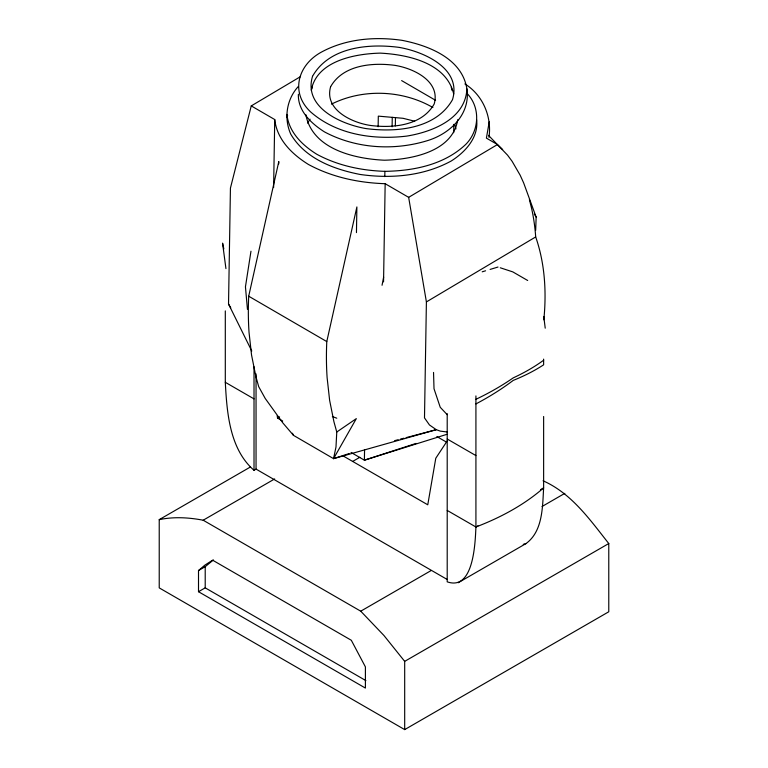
<?xml version="1.0" encoding="UTF-8"?>
<svg xmlns="http://www.w3.org/2000/svg" width="768" height="768" viewBox="0 0 768 768"><rect width="100%" height="100%" fill="white"/><g stroke="black" fill="none" stroke-linecap="round" stroke-linejoin="round"><path stroke-width="1.15" d="M251.77 351.014L228.528 304.042L230.438 188.074L251.251 105.907L300.259 76.771M273.619 187.574L274.733 119.549L251.251 105.907M278.755 163.91L278.794 161.578L248.698 296.208A349.997 195.312 -59.8 0 0 249.034 332.323L251.539 354.97L255.85 376.397L258.682 386.65L265.219 398.458L282.874 422.966L293.491 435.36L333.552 458.64L436.272 429.686L440.294 431.117L447.034 431.971M298.224 86.582C286.522 99.389 283.699 118.387 290.774 134.189C305.213 158.592 333.552 169.248 360.077 174.451C390.922 178.877 423.581 176.112 451.286 160.963C465.312 152.074 478.858 137.395 476.602 119.664M356.458 232.618L356.88 206.938L326.784 341.578A349.997 195.312 -59.8 0 0 327.12 377.683L329.626 400.33L333.936 421.766L336.768 432.01L335.99 446.995L333.552 458.64L349.066 453.6M364.56 449.731L364.387 460.186L447.082 434.266M378.134 126.749L378.317 116.131L403.046 118.301L414.662 121.21M384.806 176.621L384.893 171.341C413.712 170.899 444.374 164.765 465.907 144.259C479.606 130.33 480.672 106.79 466.483 92.87M383.549 281.866L385.162 183.706C358.512 182.832 331.978 177.216 308.4 164.438C292.07 154.262 276.97 139.622 274.733 119.549M392.102 126.787L392.266 117.35M395.338 125.894L395.472 117.629M385.162 183.706L408.653 197.347L426.403 301.92L424.493 417.888L429.456 424.954L436.272 429.686L406.205 437.606M453.686 132.682L453.83 124.368M466.896 88.877C465.542 118.915 432.221 131.942 406.781 136.09C373.44 140.083 336.701 134.736 310.694 111.984C289.987 92.64 297.821 65.117 321.082 52.282C345.648 38.842 374.592 36.394 401.942 40.32C428.65 45.485 462.115 58.445 466.896 88.877C470.707 114.499 449.645 134.17 426.72 140.861C393.158 150.96 355.574 148.493 324.47 131.894C311.424 123.629 297.667 110.89 298.387 94.243M488.976 137.318C491.981 116.621 482.794 95.002 464.88 83.914M475.92 395.923L475.92 526.992C475.219 542.573 473.77 591.254 447.206 581.827L447.206 413.635M535.67 230.362L536.15 217.104L523.651 182.918L520.176 175.229L512.112 161.309L507.552 155.146L488.496 135.35M543.821 319.805C546.614 292.042 544.915 263.443 535.69 236.947A176.198 119.242 -72.4 0 0 531.619 208.483L529.382 199.584M287.184 117.456L287.578 115.238M311.261 90.23C316.771 60.71 355.123 53.75 380.266 53.126C407.702 54.528 446.39 62.842 453.686 93.936M311.798 89.069L312.182 86.89M457.699 119.702C452.813 151.872 411.264 159.581 384.336 160.214C354.451 158.803 312.25 149.203 305.827 114.605M489.226 121.843L486.403 138.115L497.472 144.547L502.666 149.549M250.973 251.213L245.443 286.838L247.45 309.302M382.051 285.264L383.635 277.075M333.552 458.64L356.323 418.627L336.768 432.01M307.517 123.101L310.08 119.194M447.322 440.755L435.782 458.246L427.766 504.797L343.392 456.086M198.509 570.538L204.816 565.181L212.602 560.179L351.312 640.272L365.405 666.893L365.405 688.07L198.509 591.715L198.509 570.538L205.21 566.669L213.446 559.949M458.198 582.739L525.907 543.638C542.938 531.37 542.486 506.842 543.629 487.901L543.629 416.496M408.653 197.347L497.472 144.547M426.403 301.92L535.69 236.947M277.19 415.69L277.536 418.07L279.59 416.88M543.062 480.787C571.642 493.43 589.968 519.782 608.774 543.533L608.774 611.77L404.688 729.6L159.226 587.885L159.226 519.638L250.387 467.011M225.302 310.896L225.302 382.31C226.925 412.646 229.584 449.05 254.016 470.294L256.051 469.114L447.168 579.456M159.226 519.638C173.702 516.605 188.726 517.459 203.174 520.214L274.656 478.944M352.646 461.434L359.837 457.286M198.509 591.715L205.21 587.846L365.885 680.611M447.206 510.422L475.92 526.992L477.974 525.811M540.557 489.677L543.629 487.901C523.834 505.142 500.342 517.651 475.92 526.992M203.174 520.214L360.739 611.184L431.184 570.518M542.035 506.515L564.826 493.354M404.688 729.6L404.688 661.363L608.774 543.533M331.469 104.131C362.851 88.397 402.614 89.971 432.893 107.52M416.093 443.405L364.387 460.186L351.062 452.438M482.198 271.814L485.587 270.787M490.109 269.424L498.01 267.034M523.248 544.358L525.907 543.638M394.646 440.65L398.112 439.738M400.426 439.133L403.891 438.211M384.893 171.341C361.238 170.563 337.69 165.581 316.762 154.243C302.266 145.21 288.874 132.221 286.886 114.403M500.285 267.782L512.803 271.891L527.693 280.493M332.362 416.573L336.768 418.195M447.206 439.008L475.92 455.587M436.867 436.57L446.131 441.917M225.302 382.31L254.016 398.88M277.536 418.07L282.682 421.037M401.635 80.602L435.581 100.32M248.698 296.208L326.784 341.578M360.739 611.184L383.962 635.51L404.688 661.363M447.206 414.672L440.237 407.29L434.016 388.762L433.536 372.432M534.298 214.042L536.15 217.104M228.528 304.042L230.765 307.853M292.435 433.229L293.491 435.36M451.258 87.283L452.15 90.576M454.79 124.666L455.952 128.899M223.834 248.938L222.566 243.139L225.936 268.627M543.763 316.483L545.222 328.176M543.629 359.117L543.629 364.819A242.909 117.504 7 0 1 513.226 380.4A242.909 159.773 -8.1 0 1 475.92 403.92M256.051 373.901L256.051 469.114M254.016 366.749L254.016 470.294M205.21 566.669L205.21 587.846M475.92 399.302A239.779 151.411 -5.2 0 0 513.226 377.875A239.779 124.109 4.7 0 0 543.629 360.211M312.528 76.301C303.072 107.597 341.405 124.349 365.971 128.573C396.307 132.576 435.821 129.12 452.515 99.648C461.962 68.352 423.638 51.6 399.062 47.376C368.736 43.373 329.222 46.829 312.528 76.301M330.614 86.726C324.038 109.632 351.658 122.592 370.157 125.405C392.592 128.362 421.834 125.808 434.189 103.997C440.755 81.091 413.136 68.141 394.637 65.328C372.202 62.362 342.97 64.915 330.614 86.726"/></g></svg>
